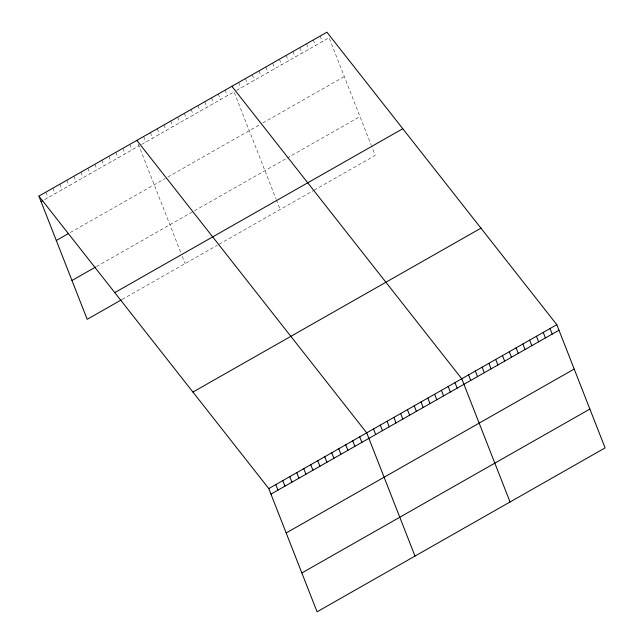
<?xml version="1.0" encoding="UTF-8"?>
<svg xmlns="http://www.w3.org/2000/svg" width="644" height="644" viewBox="0 0 644 644"><rect width="100%" height="100%" fill="white"/><g stroke="black" fill="none" stroke-linecap="round" stroke-linejoin="round"><path stroke-width="0.48" stroke-dasharray="3.22 2.42" d="M44.573 199.656L138.999 145.922M141.551 144.473L234.054 91.834L276.043 198.988M236.598 90.385L329.1 37.746M70.285 232.516L165.25 178.477M167.802 177.028L260.305 124.389M262.849 122.94L344.315 76.58M96.455 266.56L285.316 159.084M287.015 158.118L359.996 116.588M122.167 299.42L217.366 245.243M219.065 244.277L313.266 190.672M314.111 190.189L375.219 155.421L371.411 145.713M329.414 38.551L371.097 144.9M320.14 36.064L322.314 41.61M313.346 39.928L315.52 45.474M306.56 43.792L308.734 49.33M299.774 47.656L301.939 53.194M292.98 51.52L295.153 57.058M286.194 55.384L288.367 60.922M279.399 59.248L281.573 64.786M272.613 63.104L274.787 68.65M265.827 66.968L268.001 72.514M259.033 70.832L261.206 76.378M252.247 74.696L254.42 80.242M245.461 78.56L247.626 84.106M238.666 82.424L240.84 87.97M276.365 199.801L280.164 209.509M225.086 90.152L227.26 95.698M218.3 94.016L220.473 99.562M211.514 97.88L213.687 103.418M204.72 101.744L206.893 107.282M197.933 105.608L200.107 111.146M191.147 109.472L193.313 115.01M184.353 113.336L186.527 118.874M177.567 117.192L179.74 122.738M170.773 121.056L172.946 126.602M163.987 124.92L166.16 130.466M157.2 128.784L159.374 134.33M150.406 132.648L152.58 138.194M143.62 136.512L145.794 142.058M138.275 144.071L180.996 253.076M182.268 256.312L185.118 263.597M129.838 144.361L132.012 149.899M122.843 148.337L125.017 153.884M115.848 152.314L118.021 157.861M108.852 156.299L111.026 161.845M101.857 160.275L104.03 165.822M94.861 164.26L97.035 169.807M87.866 168.237L90.039 173.783M80.87 172.222L83.044 177.768M73.875 176.198L76.048 181.745M66.879 180.183L69.053 185.722M59.884 184.16L62.057 189.706M52.889 188.145L55.062 193.683M45.893 192.121L48.067 197.668"/><path stroke-width="0.97" d="M38.906 196.106L326.927 32.2L556.81 324.681L605.094 447.894L317.073 611.8L268.781 488.579L38.906 196.106L87.19 319.319L121.289 299.919M41.071 201.644L42.826 200.654M56.294 240.478L68.53 233.514M71.975 280.486L95.578 267.059M114.761 292.626L402.79 128.72M192.926 392.067L480.947 228.161M268.781 488.579L556.81 324.681M270.955 494.125L558.984 330.219M286.178 532.958L574.198 369.052M301.851 572.967L589.88 409.061M231.88 86.288L461.764 378.769L510.048 501.982M136.834 140.376L366.71 432.857L415.002 556.07M550.024 328.545L552.19 334.083M543.23 332.409L545.404 337.947M536.444 336.273L538.617 341.811M529.65 340.129L531.823 345.675M522.864 343.993L525.037 349.539M516.077 347.857L518.251 353.403M509.283 351.721L511.457 357.267M502.497 355.585L504.671 361.131M495.711 359.449L497.876 364.995M488.917 363.313L491.09 368.859M482.131 367.177L484.304 372.723M475.336 371.041L477.51 376.587M468.55 374.905L470.724 380.451M454.97 382.633L457.143 388.171M448.184 386.497L450.357 392.035M441.398 390.361L443.563 395.899M434.603 394.217L436.777 399.763M427.817 398.081L429.991 403.627M421.023 401.945L423.197 407.491M414.237 405.809L416.41 411.355M407.451 409.673L409.624 415.219M400.657 413.537L402.83 419.083M393.87 417.401L396.044 422.947M387.084 421.265L389.25 426.811M380.29 425.129L382.464 430.675M373.504 428.993L375.677 434.539M359.714 436.833L361.888 442.38M352.727 440.818L354.892 446.356M345.731 444.795L347.905 450.341M338.736 448.779L340.909 454.318M331.741 452.756L333.914 458.303M324.745 456.741L326.919 462.279M317.75 460.718L319.923 466.264M310.754 464.702L312.928 470.241M303.759 468.679L305.932 474.226M296.763 472.664L298.937 478.202M289.768 476.641L291.941 482.187M282.772 480.617L284.946 486.164M275.777 484.602L277.95 490.148"/></g></svg>
